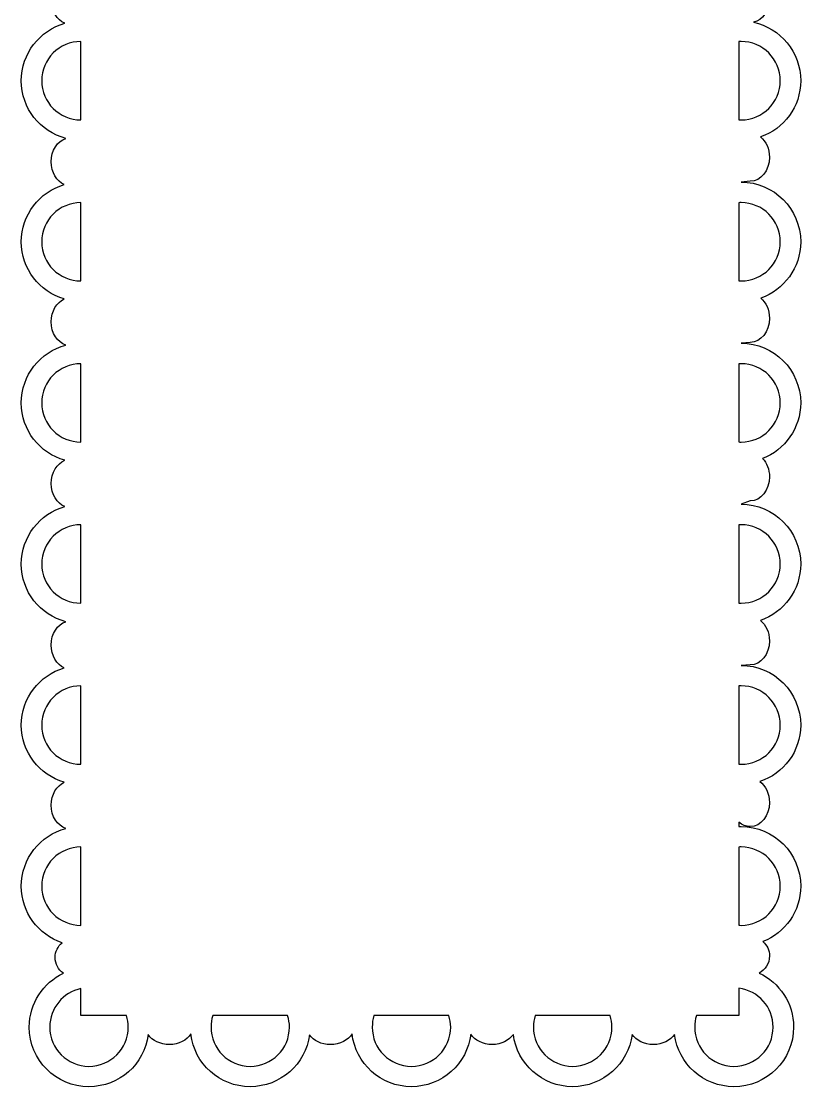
# Model space of a CAD drawing. Header units: centimetres. Extents: x -5.2 to 5.2, y -6.4 to 6.4.
# Drawn here: x -5.21 to -0.27, y -6.37 to 0.38 of the extents above; entities that cross this region are included whole.
import ezdxf

# ---------------------------------------------------------------- set-up
doc = ezdxf.new("R2010")
doc.units = ezdxf.units.CM
doc.header["$MEASUREMENT"] = 0
doc.layers.add('Layer 1', color=7, linetype='Continuous')

msp = doc.modelspace()

# ---------------------------------------------------------------- linework, layer by layer
at = {"layer": 'Layer 1', "color": 67, "lineweight": 25}
for points, knots in [([(-4.77919, 6.39757), (-4.98794, 6.39757), (-5.15705, 6.22846), (-5.15705, 6.01971), (-5.15705, 6.01971), (-5.15705, 5.87158), (-5.07191, 5.74349), (-4.94786, 5.68154), (-4.94786, 5.68154), (-4.98944, 5.6618), (-5.01814, 5.6199), (-5.01814, 5.57075), (-5.01814, 5.57075), (-5.01814, 5.5266), (-4.99509, 5.48808), (-4.96026, 5.46657), (-4.96026, 5.46657), (-5.1045, 5.41315), (-5.20748, 5.27462), (-5.20748, 5.11186), (-5.20748, 5.11186), (-5.20748, 4.93573), (-5.08689, 4.78833), (-4.92388, 4.7464), (-4.92388, 4.7464), (-4.97807, 4.73057), (-5.01814, 4.67002), (-5.01814, 4.59757), (-5.01814, 4.59757), (-5.01814, 4.53117), (-4.98445, 4.47486), (-4.93711, 4.4537), (-4.93711, 4.4537), (-5.09348, 4.40723), (-5.20748, 4.26214), (-5.20748, 4.09072), (-5.20748, 4.09072), (-5.20748, 3.92268), (-5.09783, 3.78101), (-4.9462, 3.73188), (-4.9462, 3.73188), (-4.98892, 3.70801), (-5.01813, 3.65441), (-5.01813, 3.59215), (-5.01813, 3.59215), (-5.01813, 3.51292), (-4.97005, 3.44784), (-4.90816, 3.44001), (-4.90816, 3.44001), (-5.0791, 3.40365), (-5.20747, 3.25135), (-5.20747, 3.06959), (-5.20747, 3.06959), (-5.20747, 2.89735), (-5.09216, 2.75298), (-4.93462, 2.70744), (-4.93462, 2.70744), (-4.98331, 2.68721), (-5.01813, 2.62952), (-5.01813, 2.56192), (-5.01813, 2.56192), (-5.01813, 2.49062), (-4.97924, 2.43089), (-4.92635, 2.41392), (-4.92635, 2.41392), (-5.08809, 2.37095), (-5.20747, 2.22369), (-5.20747, 2.04846), (-5.20747, 2.04846), (-5.20747, 1.87523), (-5.09106, 1.72931), (-4.93214, 1.68466), (-4.93214, 1.68466), (-4.98203, 1.6653), (-5.01813, 1.60697), (-5.01813, 1.53831), (-5.01813, 1.53831), (-5.01813, 1.46965), (-4.98203, 1.4107), (-4.93214, 1.39114), (-4.93214, 1.39114), (-5.09095, 1.34622), (-5.20747, 1.20049), (-5.20747, 1.02734), (-5.20747, 1.02734), (-5.20747, 0.85411), (-5.09106, 0.70819), (-4.93214, 0.66354), (-4.93214, 0.66354), (-4.98203, 0.64418), (-5.01813, 0.58585), (-5.01813, 0.51719), (-5.01813, 0.51719), (-5.01813, 0.44853), (-4.98203, 0.3902), (-4.93214, 0.37084), (-4.93214, 0.37084), (-5.09106, 0.326), (-5.20747, 0.17944), (-5.20747, 0.00621), (-5.20747, 0.00621), (-5.20747, -0.16937), (-5.08776, -0.31679), (-4.92552, -0.35925), (-4.92552, -0.35925), (-4.9788, -0.37588), (-5.01812, -0.4356), (-5.01812, -0.50725), (-5.01812, -0.50725), (-5.01812, -0.5744), (-4.98362, -0.63136), (-4.93544, -0.65194), (-4.93544, -0.65194), (-5.09259, -0.69792), (-5.20746, -0.84295), (-5.20746, -1.01492), (-5.20746, -1.01492), (-5.20746, -1.18689), (-5.09258, -1.33129), (-4.93544, -1.37707), (-4.93544, -1.37707), (-4.98362, -1.39766), (-5.01812, -1.45461), (-5.01812, -1.52176), (-5.01812, -1.52176), (-5.01812, -1.59341), (-4.97879, -1.65313), (-4.92552, -1.66976), (-4.92552, -1.66976), (-5.08776, -1.7124), (-5.20747, -1.86046), (-5.20747, -2.03604), (-5.20747, -2.03604), (-5.20747, -2.20927), (-5.09106, -2.35519), (-4.93214, -2.39984), (-4.93214, -2.39984), (-4.98203, -2.4192), (-5.01813, -2.47753), (-5.01813, -2.54619), (-5.01813, -2.54619), (-5.01813, -2.61485), (-4.98203, -2.67318), (-4.93214, -2.69254), (-4.93214, -2.69254), (-5.09106, -2.73738), (-5.20747, -2.88394), (-5.20747, -3.05717), (-5.20747, -3.05717), (-5.20747, -3.23275), (-5.08776, -3.38017), (-4.92552, -3.42263), (-4.92552, -3.42263), (-4.9788, -3.43926), (-5.01812, -3.49898), (-5.01812, -3.57063), (-5.01812, -3.57063), (-5.01812, -3.63778), (-4.98362, -3.69474), (-4.93544, -3.71532), (-4.93544, -3.71532), (-5.09259, -3.7613), (-5.20746, -3.90633), (-5.20746, -4.0783), (-5.20746, -4.0783), (-5.20746, -4.25027), (-5.09258, -4.39467), (-4.93544, -4.44045), (-4.93544, -4.44045), (-4.98362, -4.46104), (-5.01812, -4.51799), (-5.01812, -4.58514), (-5.01812, -4.58514), (-5.01812, -4.65679), (-4.97879, -4.71651), (-4.92552, -4.73314), (-4.92552, -4.73314), (-5.08776, -4.77578), (-5.20747, -4.92384), (-5.20747, -5.09942), (-5.20747, -5.09942), (-5.20747, -5.26626), (-5.09944, -5.40733), (-4.9495, -5.45743), (-4.9495, -5.45743), (-4.97615, -5.47983), (-4.99332, -5.51312), (-4.99332, -5.55086), (-4.99332, -5.55086), (-4.99332, -5.59242), (-4.97268, -5.62857), (-4.94123, -5.65091), (-4.94123, -5.65091), (-5.06891, -5.71154), (-5.15703, -5.84159), (-5.15703, -5.99239), (-5.15703, -5.99239), (-5.15703, -6.20114), (-4.98792, -6.37025), (-4.77917, -6.37025), (-4.77917, -6.37025), (-4.58667, -6.37025), (-4.42746, -6.22643), (-4.40379, -6.04035), (-4.40379, -6.04035), (-4.37761, -6.07795), (-4.32721, -6.10319), (-4.26984, -6.10319), (-4.26984, -6.10319), (-4.21046, -6.10319), (-4.15876, -6.07601), (-4.13341, -6.03622), (-4.13341, -6.03622), (-4.11175, -6.22436), (-3.95199, -6.37026), (-3.75803, -6.37026), (-3.75803, -6.37026), (-3.56581, -6.37026), (-3.40668, -6.22687), (-3.38265, -6.04118), (-3.38265, -6.04118), (-3.3563, -6.07827), (-3.30642, -6.10319), (-3.24953, -6.10319), (-3.24953, -6.10319), (-3.18935, -6.10319), (-3.13725, -6.07523), (-3.11228, -6.03456), (-3.11228, -6.03456), (-3.09137, -6.22349), (-2.93143, -6.37025), (-2.7369, -6.37025), (-2.7369, -6.37025), (-2.54322, -6.37025), (-2.38283, -6.22478), (-2.3607, -6.03704), (-2.3607, -6.03704), (-2.33514, -6.0763), (-2.284, -6.10319), (-2.2251, -6.10319), (-2.2251, -6.10319), (-2.16748, -6.10319), (-2.11724, -6.07741), (-2.09115, -6.03952), (-2.09115, -6.03952), (-2.06802, -6.22607), (-1.9086, -6.37025), (-1.71577, -6.37025), (-1.71577, -6.37025), (-1.52266, -6.37025), (-1.36244, -6.22564), (-1.33957, -6.03869), (-1.33957, -6.03869), (-1.31367, -6.07709), (-1.2629, -6.10318), (-1.2048, -6.10318), (-1.2048, -6.10318), (-1.1467, -6.10318), (-1.09592, -6.07709), (-1.07003, -6.03869), (-1.07003, -6.03869), (-1.04726, -6.22564), (-0.88776, -6.37025), (-0.69465, -6.37025), (-0.69465, -6.37025), (-0.4859, -6.37025), (-0.31597, -6.20114), (-0.31597, -5.99239), (-0.31597, -5.99239), (-0.31597, -5.84063), (-0.40586, -5.71011), (-0.53508, -5.65009), (-0.53508, -5.65009), (-0.49606, -5.62945), (-0.46893, -5.58906), (-0.46893, -5.54178), (-0.46893, -5.54178), (-0.46893, -5.50546), (-0.48534, -5.47319), (-0.51027, -5.45083), (-0.51027, -5.45083), (-0.37027, -5.39551), (-0.27132, -5.25914), (-0.27132, -5.09943), (-0.27132, -5.09943), (-0.27132, -4.89068), (-0.44043, -4.72075), (-0.64918, -4.72075), (-0.64918, -4.72075), (-0.65363, -4.72075), (-0.658, -4.72142), (-0.66241, -4.72158), (-0.66241, -4.72158), (-0.66241, -4.72158), (-0.66241, -4.69347), (-0.66241, -4.69347), (-0.66241, -4.69347), (-0.6424, -4.71089), (-0.61752, -4.72158), (-0.5913, -4.72158), (-0.5913, -4.72158), (-0.52346, -4.72158), (-0.46893, -4.65313), (-0.46893, -4.56862), (-0.46893, -4.56862), (-0.46893, -4.51219), (-0.49376, -4.46284), (-0.53011, -4.43633), (-0.53011, -4.43633), (-0.37978, -4.38645), (-0.27131, -4.24543), (-0.27131, -4.07832), (-0.27131, -4.07832), (-0.27131, -3.86957), (-0.44042, -3.69964), (-0.64917, -3.69964), (-0.64917, -3.69964), (-0.64917, -3.69964), (-0.59129, -3.69716), (-0.59129, -3.69716), (-0.59129, -3.69716), (-0.52345, -3.69716), (-0.46892, -3.62871), (-0.46892, -3.5442), (-0.46892, -3.5442), (-0.46892, -3.48944), (-0.49222, -3.44141), (-0.5268, -3.41439), (-0.5268, -3.41439), (-0.37816, -3.36356), (-0.27131, -3.22311), (-0.27131, -3.0572), (-0.27131, -3.0572), (-0.27131, -2.84845), (-0.44042, -2.67852), (-0.64917, -2.67852), (-0.64917, -2.67852), (-0.64917, -2.67852), (-0.59129, -2.65702), (-0.59129, -2.65702), (-0.59129, -2.65702), (-0.52345, -2.65702), (-0.46892, -2.58857), (-0.46892, -2.50406), (-0.46892, -2.50406), (-0.46892, -2.45724), (-0.48628, -2.41636), (-0.51274, -2.3883), (-0.51274, -2.3883), (-0.37146, -2.33361), (-0.27131, -2.19671), (-0.27131, -2.03607), (-0.27131, -2.03607), (-0.27131, -1.82732), (-0.44042, -1.65739), (-0.64917, -1.65739), (-0.64917, -1.65739), (-0.64917, -1.65739), (-0.59129, -1.65243), (-0.59129, -1.65243), (-0.59129, -1.65243), (-0.52345, -1.65243), (-0.46892, -1.58398), (-0.46892, -1.49947), (-0.46892, -1.49947), (-0.46892, -1.44591), (-0.49101, -1.39888), (-0.52432, -1.37131), (-0.52432, -1.37131), (-0.37697, -1.31977), (-0.27131, -1.17993), (-0.27131, -1.01495), (-0.27131, -1.01495), (-0.27131, -0.8062), (-0.44042, -0.63627), (-0.64917, -0.63627), (-0.64917, -0.63627), (-0.64917, -0.63627), (-0.59129, -0.63131), (-0.59129, -0.63131), (-0.59129, -0.63131), (-0.52345, -0.63131), (-0.46892, -0.56286), (-0.46892, -0.47835), (-0.46892, -0.47835), (-0.46892, -0.42433), (-0.49135, -0.37741), (-0.52514, -0.35019), (-0.52514, -0.35019), (-0.3774, -0.29886), (-0.27131, -0.15909), (-0.27131, 0.00617), (-0.27131, 0.00617), (-0.27131, 0.18792), (-0.39968, 0.34023), (-0.57062, 0.37659), (-0.57062, 0.37659), (-0.51273, 0.38886), (-0.46892, 0.45137), (-0.46892, 0.52707), (-0.46892, 0.52707), (-0.46892, 0.58885), (-0.49867, 0.64183), (-0.54085, 0.66598), (-0.54085, 0.66598), (-0.38497, 0.71256), (-0.27131, 0.85624), (-0.27131, 1.0273), (-0.27131, 1.0273), (-0.27131, 1.20461), (-0.39354, 1.35346), (-0.55822, 1.39441), (-0.55822, 1.39441), (-0.50664, 1.41246), (-0.46892, 1.47143), (-0.46892, 1.54158), (-0.46892, 1.54158), (-0.46892, 1.60736), (-0.50248, 1.66301), (-0.54912, 1.68462), (-0.54912, 1.68462), (-0.38904, 1.72851), (-0.27131, 1.87437), (-0.27131, 2.04842), (-0.27131, 2.04842), (-0.27131, 2.22247), (-0.38904, 2.36897), (-0.54912, 2.41305), (-0.54912, 2.41305), (-0.5024, 2.43461), (-0.46892, 2.49024), (-0.46892, 2.55609), (-0.46892, 2.55609), (-0.46892, 2.62588), (-0.50623, 2.68488), (-0.55739, 2.70326), (-0.55739, 2.70326), (-0.3931, 2.7443), (-0.27131, 2.89251), (-0.27131, 3.06954), (-0.27131, 3.06954), (-0.27131, 3.24096), (-0.38531, 3.38605), (-0.54168, 3.43252), (-0.54168, 3.43252), (-0.49915, 3.45649), (-0.46892, 3.50933), (-0.46892, 3.57143), (-0.46892, 3.57143), (-0.46892, 3.64639), (-0.51192, 3.70796), (-0.56897, 3.72108), (-0.56897, 3.72108), (-0.39881, 3.75787), (-0.27131, 3.90947), (-0.27131, 4.09067), (-0.27131, 4.09067), (-0.27131, 4.26798), (-0.39354, 4.41683), (-0.55822, 4.45778), (-0.55822, 4.45778), (-0.50664, 4.47583), (-0.46892, 4.5348), (-0.46892, 4.60495), (-0.46892, 4.60495), (-0.46892, 4.67073), (-0.50248, 4.72638), (-0.54912, 4.74799), (-0.54912, 4.74799), (-0.38904, 4.79188), (-0.27131, 4.93774), (-0.27131, 5.11179), (-0.27131, 5.11179), (-0.27131, 5.28286), (-0.38498, 5.42716), (-0.54085, 5.47394), (-0.54085, 5.47394), (-0.51221, 5.49629), (-0.49372, 5.53134), (-0.49372, 5.57068), (-0.49372, 5.57068), (-0.49372, 5.61308), (-0.51493, 5.6502), (-0.54746, 5.67238), (-0.54746, 5.67238), (-0.41163, 5.72965), (-0.31595, 5.86309), (-0.31595, 6.01965), (-0.31595, 6.01965), (-0.31595, 6.2284), (-0.48588, 6.39751), (-0.69463, 6.39751), (-0.69463, 6.39751), (-0.88482, 6.39751), (-1.04189, 6.25706), (-1.06835, 6.07422), (-1.06835, 6.07422), (-1.0838, 6.129), (-1.14436, 6.17013), (-1.21718, 6.17013), (-1.21718, 6.17013), (-1.27274, 6.17013), (-1.32186, 6.14627), (-1.34864, 6.1106), (-1.34864, 6.1106), (-1.38959, 6.27528), (-1.53844, 6.39751), (-1.71575, 6.39751), (-1.71575, 6.39751), (-1.90538, 6.39751), (-2.06232, 6.25792), (-2.08947, 6.07588), (-2.08947, 6.07588), (-2.10572, 6.12977), (-2.16544, 6.17014), (-2.23747, 6.17014), (-2.23747, 6.17014), (-2.29353, 6.17014), (-2.34313, 6.14598), (-2.36976, 6.10978), (-2.36976, 6.10978), (-2.41044, 6.27485), (-2.55928, 6.39751), (-2.73687, 6.39751), (-2.73687, 6.39751), (-2.92909, 6.39751), (-3.0875, 6.25412), (-3.11142, 6.06843), (-3.11142, 6.06843), (-3.12408, 6.12608), (-3.18654, 6.17013), (-3.2619, 6.17013), (-3.2619, 6.17013), (-3.3162, 6.17013), (-3.36457, 6.14741), (-3.39171, 6.11308), (-3.39171, 6.11308), (-3.43355, 6.27648), (-3.58158, 6.39751), (-3.75799, 6.39751), (-3.75799, 6.39751), (-3.94908, 6.39751), (-4.10719, 6.25584), (-4.13254, 6.07174), (-4.13254, 6.07174), (-4.1468, 6.12779), (-4.20825, 6.17013), (-4.28219, 6.17013), (-4.28219, 6.17013), (-4.33677, 6.17013), (-4.38493, 6.14688), (-4.412, 6.11225), (-4.412, 6.11225), (-4.45349, 6.27615), (-4.60235, 6.3975), (-4.77911, 6.3975), (-4.77911, 6.3975), (-4.77911, 6.3975), (-4.77919, 6.39757), (-4.77919, 6.39757)], [0, 0, 0, 0, 0.0070922, 0.0070922, 0.0070922, 0.0070922, 0.0141844, 0.0141844, 0.0141844, 0.0141844, 0.0212766, 0.0212766, 0.0212766, 0.0212766, 0.0283688, 0.0283688, 0.0283688, 0.0283688, 0.035461, 0.035461, 0.035461, 0.035461, 0.0425532, 0.0425532, 0.0425532, 0.0425532, 0.0496454, 0.0496454, 0.0496454, 0.0496454, 0.0567376, 0.0567376, 0.0567376, 0.0567376, 0.0638298, 0.0638298, 0.0638298, 0.0638298, 0.070922, 0.070922, 0.070922, 0.070922, 0.0780142, 0.0780142, 0.0780142, 0.0780142, 0.0851064, 0.0851064, 0.0851064, 0.0851064, 0.0921986, 0.0921986, 0.0921986, 0.0921986, 0.0992908, 0.0992908, 0.0992908, 0.0992908, 0.106383, 0.106383, 0.106383, 0.106383, 0.1134752, 0.1134752, 0.1134752, 0.1134752, 0.1205674, 0.1205674, 0.1205674, 0.1205674, 0.1276596, 0.1276596, 0.1276596, 0.1276596, 0.1347518, 0.1347518, 0.1347518, 0.1347518, 0.141844, 0.141844, 0.141844, 0.141844, 0.1489362, 0.1489362, 0.1489362, 0.1489362, 0.1560284, 0.1560284, 0.1560284, 0.1560284, 0.1631206, 0.1631206, 0.1631206, 0.1631206, 0.1702128, 0.1702128, 0.1702128, 0.1702128, 0.177305, 0.177305, 0.177305, 0.177305, 0.1843972, 0.1843972, 0.1843972, 0.1843972, 0.1914894, 0.1914894, 0.1914894, 0.1914894, 0.1985816, 0.1985816, 0.1985816, 0.1985816, 0.2056738, 0.2056738, 0.2056738, 0.2056738, 0.212766, 0.212766, 0.212766, 0.212766, 0.2198582, 0.2198582, 0.2198582, 0.2198582, 0.2269504, 0.2269504, 0.2269504, 0.2269504, 0.2340426, 0.2340426, 0.2340426, 0.2340426, 0.2411348, 0.2411348, 0.2411348, 0.2411348, 0.248227, 0.248227, 0.248227, 0.248227, 0.2553191, 0.2553191, 0.2553191, 0.2553191, 0.2624113, 0.2624113, 0.2624113, 0.2624113, 0.2695035, 0.2695035, 0.2695035, 0.2695035, 0.2765957, 0.2765957, 0.2765957, 0.2765957, 0.2836879, 0.2836879, 0.2836879, 0.2836879, 0.2907801, 0.2907801, 0.2907801, 0.2907801, 0.2978723, 0.2978723, 0.2978723, 0.2978723, 0.3049645, 0.3049645, 0.3049645, 0.3049645, 0.3120567, 0.3120567, 0.3120567, 0.3120567, 0.3191489, 0.3191489, 0.3191489, 0.3191489, 0.3262411, 0.3262411, 0.3262411, 0.3262411, 0.3333333, 0.3333333, 0.3333333, 0.3333333, 0.3404255, 0.3404255, 0.3404255, 0.3404255, 0.3475177, 0.3475177, 0.3475177, 0.3475177, 0.3546099, 0.3546099, 0.3546099, 0.3546099, 0.3617021, 0.3617021, 0.3617021, 0.3617021, 0.3687943, 0.3687943, 0.3687943, 0.3687943, 0.3758865, 0.3758865, 0.3758865, 0.3758865, 0.3829787, 0.3829787, 0.3829787, 0.3829787, 0.3900709, 0.3900709, 0.3900709, 0.3900709, 0.3971631, 0.3971631, 0.3971631, 0.3971631, 0.4042553, 0.4042553, 0.4042553, 0.4042553, 0.4113475, 0.4113475, 0.4113475, 0.4113475, 0.4184397, 0.4184397, 0.4184397, 0.4184397, 0.4255319, 0.4255319, 0.4255319, 0.4255319, 0.4326241, 0.4326241, 0.4326241, 0.4326241, 0.4397163, 0.4397163, 0.4397163, 0.4397163, 0.4468085, 0.4468085, 0.4468085, 0.4468085, 0.4539007, 0.4539007, 0.4539007, 0.4539007, 0.4609929, 0.4609929, 0.4609929, 0.4609929, 0.4680851, 0.4680851, 0.4680851, 0.4680851, 0.4751773, 0.4751773, 0.4751773, 0.4751773, 0.4822695, 0.4822695, 0.4822695, 0.4822695, 0.4893617, 0.4893617, 0.4893617, 0.4893617, 0.4964539, 0.4964539, 0.4964539, 0.4964539, 0.5035461, 0.5035461, 0.5035461, 0.5035461, 0.5106383, 0.5106383, 0.5106383, 0.5106383, 0.5177305, 0.5177305, 0.5177305, 0.5177305, 0.5248227, 0.5248227, 0.5248227, 0.5248227, 0.5319149, 0.5319149, 0.5319149, 0.5319149, 0.5390071, 0.5390071, 0.5390071, 0.5390071, 0.5460993, 0.5460993, 0.5460993, 0.5460993, 0.5531915, 0.5531915, 0.5531915, 0.5531915, 0.5602837, 0.5602837, 0.5602837, 0.5602837, 0.5673759, 0.5673759, 0.5673759, 0.5673759, 0.5744681, 0.5744681, 0.5744681, 0.5744681, 0.5815603, 0.5815603, 0.5815603, 0.5815603, 0.5886525, 0.5886525, 0.5886525, 0.5886525, 0.5957447, 0.5957447, 0.5957447, 0.5957447, 0.6028369, 0.6028369, 0.6028369, 0.6028369, 0.6099291, 0.6099291, 0.6099291, 0.6099291, 0.6170213, 0.6170213, 0.6170213, 0.6170213, 0.6241135, 0.6241135, 0.6241135, 0.6241135, 0.6312057, 0.6312057, 0.6312057, 0.6312057, 0.6382979, 0.6382979, 0.6382979, 0.6382979, 0.6453901, 0.6453901, 0.6453901, 0.6453901, 0.6524823, 0.6524823, 0.6524823, 0.6524823, 0.6595745, 0.6595745, 0.6595745, 0.6595745, 0.6666667, 0.6666667, 0.6666667, 0.6666667, 0.6737589, 0.6737589, 0.6737589, 0.6737589, 0.6808511, 0.6808511, 0.6808511, 0.6808511, 0.6879433, 0.6879433, 0.6879433, 0.6879433, 0.6950355, 0.6950355, 0.6950355, 0.6950355, 0.7021277, 0.7021277, 0.7021277, 0.7021277, 0.7092199, 0.7092199, 0.7092199, 0.7092199, 0.7163121, 0.7163121, 0.7163121, 0.7163121, 0.7234043, 0.7234043, 0.7234043, 0.7234043, 0.7304965, 0.7304965, 0.7304965, 0.7304965, 0.7375887, 0.7375887, 0.7375887, 0.7375887, 0.7446809, 0.7446809, 0.7446809, 0.7446809, 0.751773, 0.751773, 0.751773, 0.751773, 0.7588652, 0.7588652, 0.7588652, 0.7588652, 0.7659574, 0.7659574, 0.7659574, 0.7659574, 0.7730496, 0.7730496, 0.7730496, 0.7730496, 0.7801418, 0.7801418, 0.7801418, 0.7801418, 0.787234, 0.787234, 0.787234, 0.787234, 0.7943262, 0.7943262, 0.7943262, 0.7943262, 0.8014184, 0.8014184, 0.8014184, 0.8014184, 0.8085106, 0.8085106, 0.8085106, 0.8085106, 0.8156028, 0.8156028, 0.8156028, 0.8156028, 0.822695, 0.822695, 0.822695, 0.822695, 0.8297872, 0.8297872, 0.8297872, 0.8297872, 0.8368794, 0.8368794, 0.8368794, 0.8368794, 0.8439716, 0.8439716, 0.8439716, 0.8439716, 0.8510638, 0.8510638, 0.8510638, 0.8510638, 0.858156, 0.858156, 0.858156, 0.858156, 0.8652482, 0.8652482, 0.8652482, 0.8652482, 0.8723404, 0.8723404, 0.8723404, 0.8723404, 0.8794326, 0.8794326, 0.8794326, 0.8794326, 0.8865248, 0.8865248, 0.8865248, 0.8865248, 0.893617, 0.893617, 0.893617, 0.893617, 0.9007092, 0.9007092, 0.9007092, 0.9007092, 0.9078014, 0.9078014, 0.9078014, 0.9078014, 0.9148936, 0.9148936, 0.9148936, 0.9148936, 0.9219858, 0.9219858, 0.9219858, 0.9219858, 0.929078, 0.929078, 0.929078, 0.929078, 0.9361702, 0.9361702, 0.9361702, 0.9361702, 0.9432624, 0.9432624, 0.9432624, 0.9432624, 0.9503546, 0.9503546, 0.9503546, 0.9503546, 0.9574468, 0.9574468, 0.9574468, 0.9574468, 0.964539, 0.964539, 0.964539, 0.964539, 0.9716312, 0.9716312, 0.9716312, 0.9716312, 0.9787234, 0.9787234, 0.9787234, 0.9787234, 0.9858156, 0.9858156, 0.9858156, 0.9858156, 1, 1, 1, 1]), ([(-4.82962, 0.2551), (-4.82962, 0.2551), (-4.82962, -0.24182), (-4.82962, -0.24182), (-4.82962, -0.24182), (-4.96704, -0.24182), (-5.07849, -0.13119), (-5.07849, 0.00623), (-5.07849, 0.00623), (-5.07849, 0.14365), (-4.96703, 0.2551), (-4.82962, 0.2551)], [0, 0, 0, 0, 0.25, 0.25, 0.25, 0.25, 0.5, 0.5, 0.5, 0.5, 1, 1, 1, 1]), ([(-0.64921, 0.2551), (-0.51179, 0.2551), (-0.40034, 0.14364), (-0.40034, 0.00623), (-0.40034, 0.00623), (-0.40034, -0.13119), (-0.5118, -0.24182), (-0.64921, -0.24182), (-0.64921, -0.24182), (-0.65364, -0.24182), (-0.65806, -0.24122), (-0.66244, -0.24099), (-0.66244, -0.24099), (-0.66244, -0.24099), (-0.66244, 0.25428), (-0.66244, 0.25428), (-0.66244, 0.25428), (-0.65806, 0.25452), (-0.65365, 0.25511), (-0.64921, 0.25511), (-0.64921, 0.25511), (-0.64921, 0.25511), (-0.64921, 0.2551), (-0.64921, 0.2551)], [0, 0, 0, 0, 0.1428571, 0.1428571, 0.1428571, 0.1428571, 0.2857143, 0.2857143, 0.2857143, 0.2857143, 0.4285714, 0.4285714, 0.4285714, 0.4285714, 0.5714286, 0.5714286, 0.5714286, 0.5714286, 0.7142857, 0.7142857, 0.7142857, 0.7142857, 1, 1, 1, 1]), ([(-4.82962, -0.76603), (-4.82962, -0.76603), (-4.82962, -1.26295), (-4.82962, -1.26295), (-4.82962, -1.26295), (-4.96704, -1.26295), (-5.07849, -1.15232), (-5.07849, -1.0149), (-5.07849, -1.0149), (-5.07849, -0.87748), (-4.96703, -0.76603), (-4.82962, -0.76603)], [0, 0, 0, 0, 0.25, 0.25, 0.25, 0.25, 0.5, 0.5, 0.5, 0.5, 1, 1, 1, 1]), ([(-0.64921, -0.76603), (-0.51179, -0.76603), (-0.40034, -0.87749), (-0.40034, -1.0149), (-0.40034, -1.0149), (-0.40034, -1.15232), (-0.5118, -1.26295), (-0.64921, -1.26295), (-0.64921, -1.26295), (-0.65364, -1.26295), (-0.65806, -1.26235), (-0.66244, -1.26212), (-0.66244, -1.26212), (-0.66244, -1.26212), (-0.66244, -0.76685), (-0.66244, -0.76685), (-0.66244, -0.76685), (-0.65806, -0.76661), (-0.65365, -0.76602), (-0.64921, -0.76602), (-0.64921, -0.76602), (-0.64921, -0.76602), (-0.64921, -0.76603), (-0.64921, -0.76603)], [0, 0, 0, 0, 0.1428571, 0.1428571, 0.1428571, 0.1428571, 0.2857143, 0.2857143, 0.2857143, 0.2857143, 0.4285714, 0.4285714, 0.4285714, 0.4285714, 0.5714286, 0.5714286, 0.5714286, 0.5714286, 0.7142857, 0.7142857, 0.7142857, 0.7142857, 1, 1, 1, 1]), ([(-4.82962, -1.78715), (-4.82962, -1.78715), (-4.82962, -2.28407), (-4.82962, -2.28407), (-4.82962, -2.28407), (-4.96704, -2.28407), (-5.07849, -2.17344), (-5.07849, -2.03602), (-5.07849, -2.03602), (-5.07849, -1.8986), (-4.96703, -1.78715), (-4.82962, -1.78715)], [0, 0, 0, 0, 0.25, 0.25, 0.25, 0.25, 0.5, 0.5, 0.5, 0.5, 1, 1, 1, 1]), ([(-0.64921, -1.78715), (-0.51179, -1.78715), (-0.40034, -1.89861), (-0.40034, -2.03602), (-0.40034, -2.03602), (-0.40034, -2.17344), (-0.5118, -2.28407), (-0.64921, -2.28407), (-0.64921, -2.28407), (-0.65364, -2.28407), (-0.65806, -2.28347), (-0.66244, -2.28324), (-0.66244, -2.28324), (-0.66244, -2.28324), (-0.66244, -1.78797), (-0.66244, -1.78797), (-0.66244, -1.78797), (-0.65806, -1.78773), (-0.65365, -1.78714), (-0.64921, -1.78714), (-0.64921, -1.78714), (-0.64921, -1.78714), (-0.64921, -1.78715), (-0.64921, -1.78715)], [0, 0, 0, 0, 0.1428571, 0.1428571, 0.1428571, 0.1428571, 0.2857143, 0.2857143, 0.2857143, 0.2857143, 0.4285714, 0.4285714, 0.4285714, 0.4285714, 0.5714286, 0.5714286, 0.5714286, 0.5714286, 0.7142857, 0.7142857, 0.7142857, 0.7142857, 1, 1, 1, 1]), ([(-4.82962, -2.80828), (-4.82962, -2.80828), (-4.82962, -3.3052), (-4.82962, -3.3052), (-4.82962, -3.3052), (-4.96704, -3.3052), (-5.07849, -3.19457), (-5.07849, -3.05715), (-5.07849, -3.05715), (-5.07849, -2.91973), (-4.96703, -2.80828), (-4.82962, -2.80828)], [0, 0, 0, 0, 0.25, 0.25, 0.25, 0.25, 0.5, 0.5, 0.5, 0.5, 1, 1, 1, 1]), ([(-0.64921, -2.80828), (-0.51179, -2.80828), (-0.40034, -2.91974), (-0.40034, -3.05715), (-0.40034, -3.05715), (-0.40034, -3.19457), (-0.5118, -3.3052), (-0.64921, -3.3052), (-0.64921, -3.3052), (-0.65364, -3.3052), (-0.65806, -3.3046), (-0.66244, -3.30437), (-0.66244, -3.30437), (-0.66244, -3.30437), (-0.66244, -2.8091), (-0.66244, -2.8091), (-0.66244, -2.8091), (-0.65806, -2.80886), (-0.65365, -2.80827), (-0.64921, -2.80827), (-0.64921, -2.80827), (-0.64921, -2.80827), (-0.64921, -2.80828), (-0.64921, -2.80828)], [0, 0, 0, 0, 0.1428571, 0.1428571, 0.1428571, 0.1428571, 0.2857143, 0.2857143, 0.2857143, 0.2857143, 0.4285714, 0.4285714, 0.4285714, 0.4285714, 0.5714286, 0.5714286, 0.5714286, 0.5714286, 0.7142857, 0.7142857, 0.7142857, 0.7142857, 1, 1, 1, 1]), ([(-4.82962, -3.82941), (-4.82962, -3.82941), (-4.82962, -4.32633), (-4.82962, -4.32633), (-4.82962, -4.32633), (-4.96704, -4.32633), (-5.07849, -4.2157), (-5.07849, -4.07828), (-5.07849, -4.07828), (-5.07849, -3.94086), (-4.96703, -3.82941), (-4.82962, -3.82941)], [0, 0, 0, 0, 0.25, 0.25, 0.25, 0.25, 0.5, 0.5, 0.5, 0.5, 1, 1, 1, 1]), ([(-0.64921, -3.82941), (-0.51179, -3.82941), (-0.40034, -3.94087), (-0.40034, -4.07828), (-0.40034, -4.07828), (-0.40034, -4.2157), (-0.5118, -4.32633), (-0.64921, -4.32633), (-0.64921, -4.32633), (-0.65364, -4.32633), (-0.65806, -4.32573), (-0.66244, -4.3255), (-0.66244, -4.3255), (-0.66244, -4.3255), (-0.66244, -3.83023), (-0.66244, -3.83023), (-0.66244, -3.83023), (-0.65806, -3.82999), (-0.65365, -3.8294), (-0.64921, -3.8294), (-0.64921, -3.8294), (-0.64921, -3.8294), (-0.64921, -3.82941), (-0.64921, -3.82941)], [0, 0, 0, 0, 0.1428571, 0.1428571, 0.1428571, 0.1428571, 0.2857143, 0.2857143, 0.2857143, 0.2857143, 0.4285714, 0.4285714, 0.4285714, 0.4285714, 0.5714286, 0.5714286, 0.5714286, 0.5714286, 0.7142857, 0.7142857, 0.7142857, 0.7142857, 1, 1, 1, 1]), ([(-4.82962, -4.85053), (-4.82962, -4.85053), (-4.82962, -5.34745), (-4.82962, -5.34745), (-4.82962, -5.34745), (-4.96704, -5.34745), (-5.07849, -5.23682), (-5.07849, -5.0994), (-5.07849, -5.0994), (-5.07849, -4.96198), (-4.96703, -4.85053), (-4.82962, -4.85053)], [0, 0, 0, 0, 0.25, 0.25, 0.25, 0.25, 0.5, 0.5, 0.5, 0.5, 1, 1, 1, 1]), ([(-0.64921, -4.85053), (-0.51179, -4.85053), (-0.40034, -4.96199), (-0.40034, -5.0994), (-0.40034, -5.0994), (-0.40034, -5.23682), (-0.5118, -5.34745), (-0.64921, -5.34745), (-0.64921, -5.34745), (-0.65364, -5.34745), (-0.65806, -5.34685), (-0.66244, -5.34662), (-0.66244, -5.34662), (-0.66244, -5.34662), (-0.66244, -4.85135), (-0.66244, -4.85135), (-0.66244, -4.85135), (-0.65806, -4.85111), (-0.65365, -4.85052), (-0.64921, -4.85052), (-0.64921, -4.85052), (-0.64921, -4.85052), (-0.64921, -4.85053), (-0.64921, -4.85053)], [0, 0, 0, 0, 0.1428571, 0.1428571, 0.1428571, 0.1428571, 0.2857143, 0.2857143, 0.2857143, 0.2857143, 0.4285714, 0.4285714, 0.4285714, 0.4285714, 0.5714286, 0.5714286, 0.5714286, 0.5714286, 0.7142857, 0.7142857, 0.7142857, 0.7142857, 1, 1, 1, 1]), ([(-4.82962, -5.74846), (-4.82962, -5.74846), (-4.82962, -5.91961), (-4.82962, -5.91961), (-4.82962, -5.91961), (-4.82962, -5.91961), (-4.54189, -5.91961), (-4.54189, -5.91961), (-4.54189, -5.91961), (-4.53477, -5.94276), (-4.53031, -5.96689), (-4.53031, -5.99237), (-4.53031, -5.99237), (-4.53031, -6.12979), (-4.64177, -6.24124), (-4.77918, -6.24124), (-4.77918, -6.24124), (-4.9166, -6.24124), (-5.02723, -6.12978), (-5.02723, -5.99237), (-5.02723, -5.99237), (-5.02723, -5.87213), (-4.94285, -5.77167), (-4.82962, -5.74846)], [0, 0, 0, 0, 0.1428571, 0.1428571, 0.1428571, 0.1428571, 0.2857143, 0.2857143, 0.2857143, 0.2857143, 0.4285714, 0.4285714, 0.4285714, 0.4285714, 0.5714286, 0.5714286, 0.5714286, 0.5714286, 0.7142857, 0.7142857, 0.7142857, 0.7142857, 1, 1, 1, 1]), ([(-0.66244, -5.74598), (-0.54018, -5.76173), (-0.44581, -5.86583), (-0.44581, -5.99237), (-0.44581, -5.99237), (-0.44581, -6.12979), (-0.55727, -6.24124), (-0.69468, -6.24124), (-0.69468, -6.24124), (-0.8321, -6.24124), (-0.94273, -6.12978), (-0.94273, -5.99237), (-0.94273, -5.99237), (-0.94273, -5.96689), (-0.93905, -5.94276), (-0.93198, -5.91961), (-0.93198, -5.91961), (-0.93198, -5.91961), (-0.66244, -5.91961), (-0.66244, -5.91961), (-0.66244, -5.91961), (-0.66244, -5.91961), (-0.66244, -5.74598), (-0.66244, -5.74598)], [0, 0, 0, 0, 0.1428571, 0.1428571, 0.1428571, 0.1428571, 0.2857143, 0.2857143, 0.2857143, 0.2857143, 0.4285714, 0.4285714, 0.4285714, 0.4285714, 0.5714286, 0.5714286, 0.5714286, 0.5714286, 0.7142857, 0.7142857, 0.7142857, 0.7142857, 1, 1, 1, 1]), ([(-3.99536, -5.91961), (-3.99536, -5.91961), (-3.52076, -5.91961), (-3.52076, -5.91961), (-3.52076, -5.91961), (-3.51364, -5.94276), (-3.50918, -5.96689), (-3.50918, -5.99237), (-3.50918, -5.99237), (-3.50918, -6.12979), (-3.62064, -6.24124), (-3.75805, -6.24124), (-3.75805, -6.24124), (-3.89547, -6.24124), (-4.0061, -6.12978), (-4.0061, -5.99237), (-4.0061, -5.99237), (-4.0061, -5.96689), (-4.00242, -5.94276), (-3.99535, -5.91961), (-3.99535, -5.91961), (-3.99535, -5.91961), (-3.99536, -5.91961), (-3.99536, -5.91961)], [0, 0, 0, 0, 0.1428571, 0.1428571, 0.1428571, 0.1428571, 0.2857143, 0.2857143, 0.2857143, 0.2857143, 0.4285714, 0.4285714, 0.4285714, 0.4285714, 0.5714286, 0.5714286, 0.5714286, 0.5714286, 0.7142857, 0.7142857, 0.7142857, 0.7142857, 1, 1, 1, 1]), ([(-2.97423, -5.91961), (-2.97423, -5.91961), (-2.49963, -5.91961), (-2.49963, -5.91961), (-2.49963, -5.91961), (-2.49251, -5.94276), (-2.48805, -5.96689), (-2.48805, -5.99237), (-2.48805, -5.99237), (-2.48805, -6.12979), (-2.59951, -6.24124), (-2.73692, -6.24124), (-2.73692, -6.24124), (-2.87434, -6.24124), (-2.98497, -6.12978), (-2.98497, -5.99237), (-2.98497, -5.99237), (-2.98497, -5.96689), (-2.98129, -5.94276), (-2.97422, -5.91961), (-2.97422, -5.91961), (-2.97422, -5.91961), (-2.97423, -5.91961), (-2.97423, -5.91961)], [0, 0, 0, 0, 0.1428571, 0.1428571, 0.1428571, 0.1428571, 0.2857143, 0.2857143, 0.2857143, 0.2857143, 0.4285714, 0.4285714, 0.4285714, 0.4285714, 0.5714286, 0.5714286, 0.5714286, 0.5714286, 0.7142857, 0.7142857, 0.7142857, 0.7142857, 1, 1, 1, 1]), ([(-1.95311, -5.91961), (-1.95311, -5.91961), (-1.47851, -5.91961), (-1.47851, -5.91961), (-1.47851, -5.91961), (-1.47139, -5.94276), (-1.46693, -5.96689), (-1.46693, -5.99237), (-1.46693, -5.99237), (-1.46693, -6.12979), (-1.57839, -6.24124), (-1.7158, -6.24124), (-1.7158, -6.24124), (-1.85322, -6.24124), (-1.96385, -6.12978), (-1.96385, -5.99237), (-1.96385, -5.99237), (-1.96385, -5.96689), (-1.96017, -5.94276), (-1.9531, -5.91961), (-1.9531, -5.91961), (-1.9531, -5.91961), (-1.95311, -5.91961), (-1.95311, -5.91961)], [0, 0, 0, 0, 0.1428571, 0.1428571, 0.1428571, 0.1428571, 0.2857143, 0.2857143, 0.2857143, 0.2857143, 0.4285714, 0.4285714, 0.4285714, 0.4285714, 0.5714286, 0.5714286, 0.5714286, 0.5714286, 0.7142857, 0.7142857, 0.7142857, 0.7142857, 1, 1, 1, 1])]:
    msp.add_open_spline(points, degree=3, knots=knots, dxfattribs=at)

doc.saveas('drawing.dxf')
